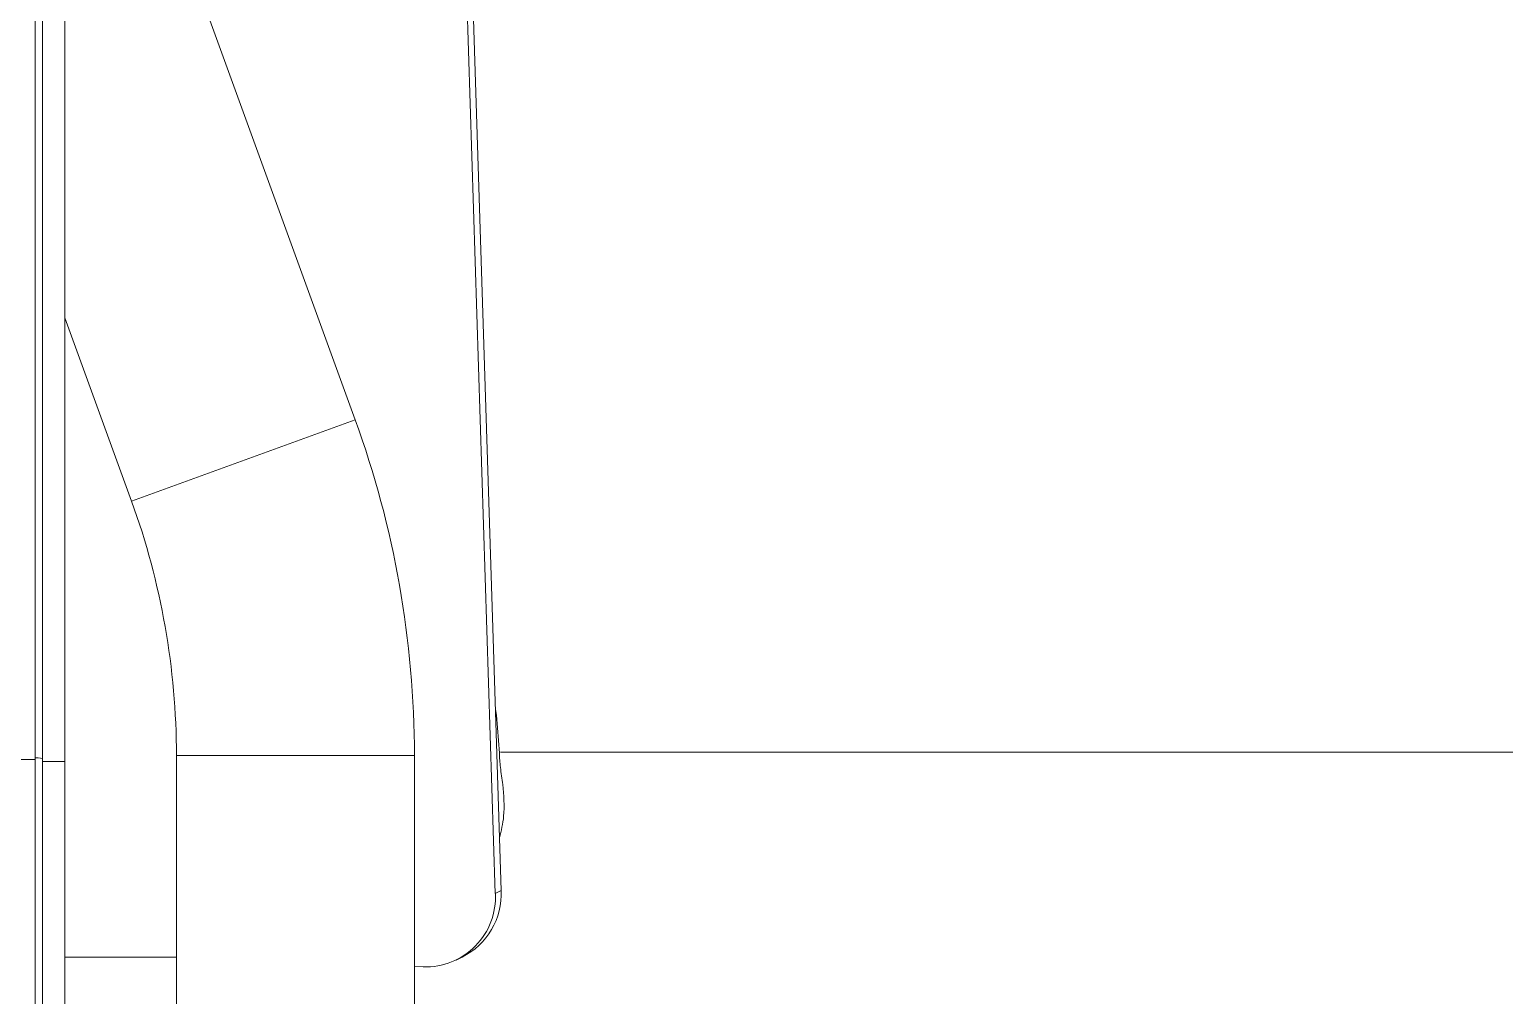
# Model space of a CAD drawing. Header units: millimetres. Extents: x -16985 to -606, y 2122 to 9380.
# Drawn here: x -8274.3 to -8076, y 5766.5 to 5896.3 of the extents above; entities that cross this region are included whole.
import ezdxf

# ---------------------------------------------------------------- set-up
doc = ezdxf.new("R2010")
doc.units = ezdxf.units.MM
doc.linetypes.add('K5LT32768', pattern=[0])
doc.linetypes.add('K5LT_THIN', pattern=[0])

msp = doc.modelspace()

# ---------------------------------------------------------------- linework, layer by layer
at = {"color": 7, "linetype": 'K5LT_THIN', "lineweight": 18}
for p, q in [((-8273.55, 5798.19), (-8273.55, 6078.19)), ((-8219.07, 6013.44), (-8211.67, 5780.21)), ((-8218.27, 6013.83), (-8210.87, 5780.6)), ((-8272.55, 5797.92), (-8272.55, 5967.19)), ((-8269.55, 5797.92), (-8269.55, 5967.19)), ((-8230.51, 5843.88), (-8269.55, 5951.14)), ((-8269.55, 5857.58), (-8260.58, 5832.93)), ((-8211.49, 5804.16), (-8211.64, 5804.97)), ((-8211.1, 5799.04), (-8211.49, 5804.16)), ((-8333.55, 5798.19), (-8273.55, 5798.19)), ((-8273.55, 4760.19), (-8273.55, 5798.19)), ((-8269.55, 5797.92), (-8272.55, 5797.92)), ((-8272.55, 5797.92), (-8272.55, 4796.19)), ((-8269.55, 5797.92), (-8269.55, 4796.19)), ((-8254.55, 5798.73), (-8254.55, 5420.99)), ((-8222.55, 5420.99), (-8222.55, 5798.73)), ((-8210.95, 5799.17), (-7751.05, 5799.17)), ((-8211.67, 5780.21), (-8210.87, 5780.6)), ((-8254.55, 5771.64), (-8269.55, 5771.64)), ((-8216.94, 5771.25), (-8216.14, 5771.63)), ((-8221.37, 5770.34), (-8222.55, 5770.39))]:
    msp.add_line(p, q, dxfattribs=at)
at = {"color": 8, "linetype": 'K5LT32768', "lineweight": 15, "true_color": 0x808080}
for p, q in [((-8260.58, 5832.93), (-8230.51, 5843.88)), ((-8254.55, 5798.73), (-8222.55, 5798.73))]:
    msp.add_line(p, q, dxfattribs=at)
at = {"color": 7, "linetype": 'K5LT_THIN', "lineweight": 18}
for centre, radius, start, end in [((-8354.55, 5798.73), 132, 0, 20), ((-8354.55, 5798.73), 100, 0, 20), ((-8221.03, 5779.71), 9.38, 267.9225, 3.0676), ((-8220.39, 5780.17), 9.53, 296.4425, 2.6206)]:
    msp.add_arc(centre, radius, start, end, dxfattribs=at)
at = {"color": 8, "linetype": 'K5LT32768', "lineweight": 15, "true_color": 0x808080}
msp.add_ellipse((-8276.55, 5798.32), major_axis=(4, 0), ratio=0.043753, start_param=0, end_param=0.722734, dxfattribs=at)
at = {"color": 7, "linetype": 'K5LT_THIN', "lineweight": 18}
for points, knots in [([(-8210.68, 5794.82), (-8210.74, 5795.21), (-8210.84, 5796), (-8210.98, 5797.12), (-8211.09, 5798.17), (-8211.1, 5798.74), (-8211.1, 5799.04)], [0, 0, 0, 0, 0.252107, 0.500089, 0.738592, 1, 1, 1, 1]), ([(-8211.09, 5787.68), (-8210.87, 5788.64), (-8210.32, 5790.97), (-8210.55, 5793.39), (-8210.68, 5794.82)], [0, 0, 0, 0, 0.411623, 1, 1, 1, 1])]:
    msp.add_open_spline(points, degree=3, knots=knots, dxfattribs=at)

doc.saveas('drawing.dxf')
